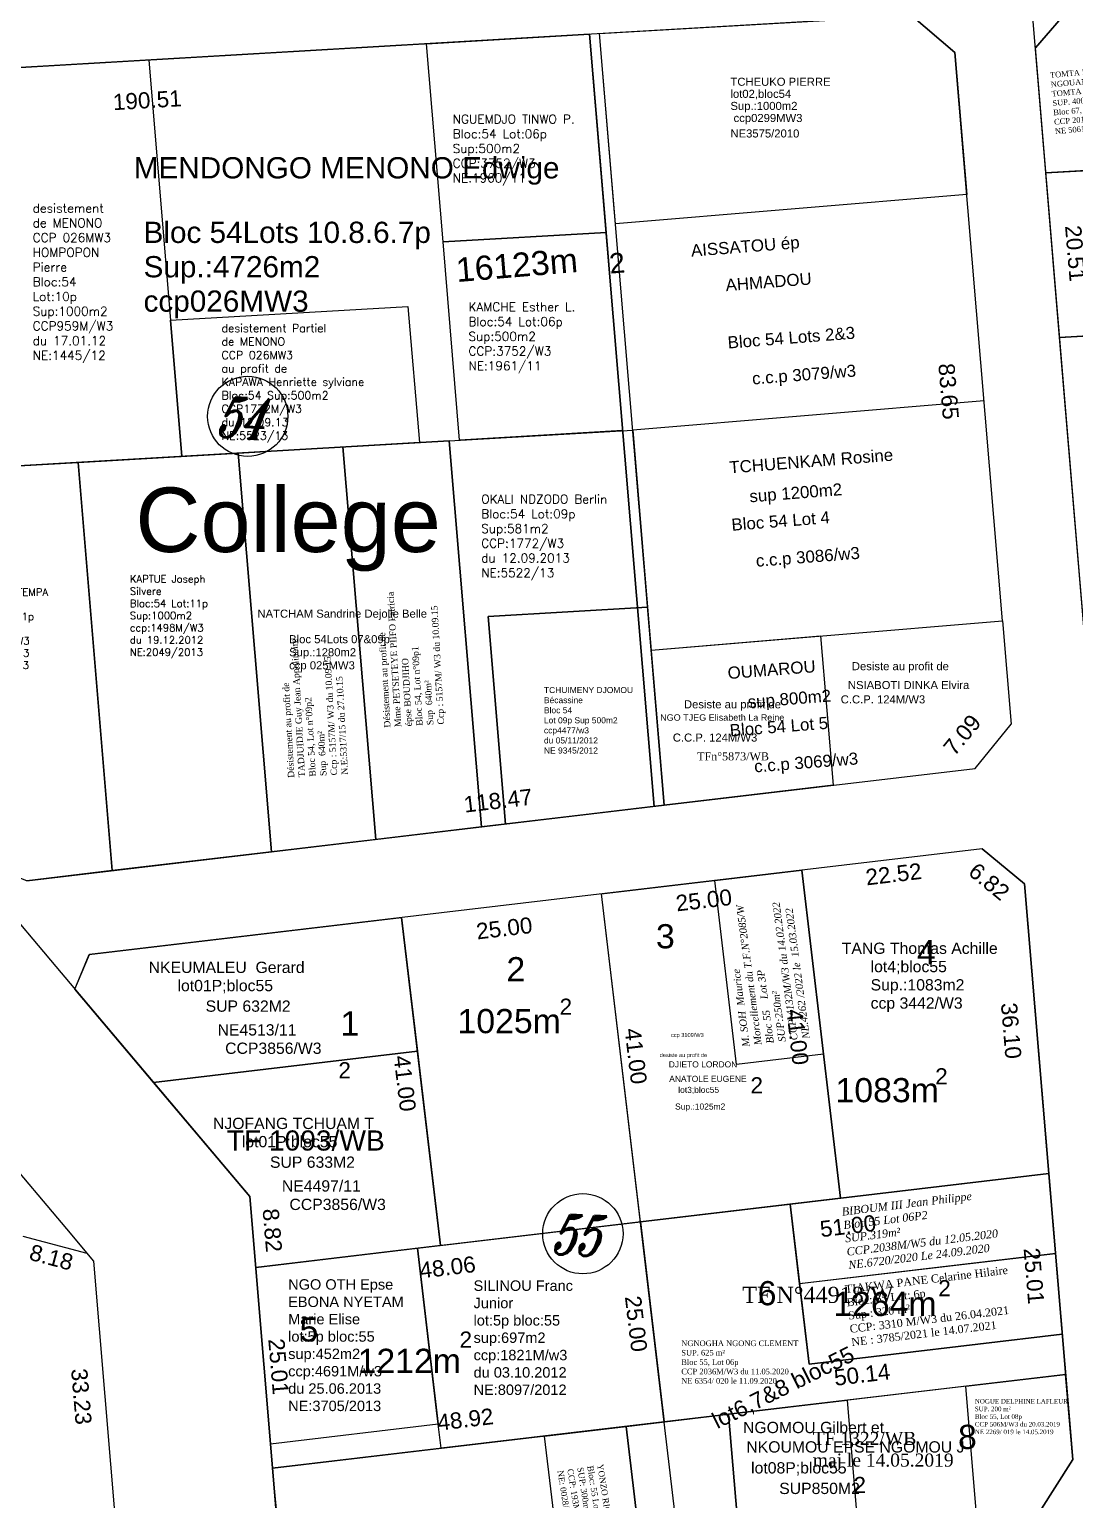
# Model space of a CAD drawing. Header units: millimetres. Extents: x 590121 to 927379, y 438565 to 1441738.
# Drawn here: x 924644.9 to 924774.6, y 1440700.8 to 1440883.3 of the extents above; entities that cross this region are included whole.
import ezdxf

# ---------------------------------------------------------------- set-up
doc = ezdxf.new("R2010")
doc.units = ezdxf.units.MM
doc.header["$LTSCALE"] = 10
doc.layers.add('end maj 26 02 2021', color=30, linetype='Continuous')
doc.layers.add('MAJ JUILLET 2021', color=7, linetype='Continuous')
doc.styles.add('FONT2', font='romant.shx', dxfattribs={"width": 0.7, "oblique": 18, "height": 3})
doc.styles.add('RomanS', font='romans.shx')
doc.styles.get("Standard").update_dxf_attribs({"font": 'arial.ttf'})
doc.styles.add('Times 1.0', font='times.ttf', dxfattribs={"width": 0.99, "height": 1})

msp = doc.modelspace()

# ---------------------------------------------------------------- linework, layer by layer
at = {"color": 150, "flags": 128}
msp.add_lwpolyline([(924740.75, 1440778.94), (924743.45, 1440756.1), (924732.66, 1440754.82), (924729.95, 1440777.66)], close=True, dxfattribs=at)
at = {"layer": 'end maj 26 02 2021', "color": 3, "linetype": 'ByBlock'}
msp.add_line((924777.07, 1440793.31), (924730.31, 1441351.99), dxfattribs=at)
at = {"layer": 'end maj 26 02 2021', "color": 7, "linetype": 'ByBlock'}
msp.add_line((924774.24, 1440886.2), (924769.73, 1440880.99), dxfattribs=at)
at = {"layer": 'end maj 26 02 2021', "color": 7, "linetype": 'ByBlock', "lineweight": 25}
for p, q in [((924754.35, 1440885.03), (924564.1, 1440873.9)), ((924759.75, 1440880.4), (924754.35, 1440885.03)), ((924776.65, 1440798.29), (924769.73, 1440880.99)), ((924765.65, 1440809.89), (924759.75, 1440880.4)), ((924644.59, 1440777.62), (924723.67, 1440786.98)), ((924763.11, 1440781.58), (924652.37, 1440768.47)), ((924768.38, 1440777.25), (924763.11, 1440781.58)), ((924745.57, 1440738.22), (924740.75, 1440778.94)), ((924774.36, 1440705.79), (924768.38, 1440777.25)), ((924640.68, 1440775.91), (924648.21, 1440766.97)), ((924726.86, 1440683.59), (924715.92, 1440776)), ((924695.92, 1440732.34), (924691.1, 1440773.06)), ((924650.58, 1440764.16), (924652.37, 1440768.47)), ((924648.21, 1440766.97), (924672.28, 1440738.42)), ((924650.58, 1440764.16), (924672.28, 1440738.42)), ((924641.27, 1440744.18), (924649.51, 1440734.4)), ((924771.39, 1440741.28), (924673.02, 1440729.63)), ((924678.33, 1440666.12), (924672.28, 1440738.42)), ((924672.28, 1440738.42), (924677.92, 1440671.1)), ((924644.12, 1440733.52), (924652.07, 1440731.41)), ((924649.51, 1440734.4), (924652.88, 1440730.4)), ((924652.07, 1440731.41), (924652.07, 1440731.41)), ((924652.07, 1440731.41), (924652.88, 1440730.4)), ((924652.88, 1440730.4), (924658.85, 1440659.11)), ((924652.88, 1440730.4), (924658.43, 1440664.09)), ((924773.48, 1440716.35), (924675.1, 1440704.7)), ((924770.19, 1440699.19), (924774.36, 1440705.79))]:
    msp.add_line(p, q, dxfattribs=at)
at = {"layer": 'end maj 26 02 2021', "linetype": 'ByBlock', "ltscale": 0.0014}
for p, q in [((924714.4, 1440882.7), (924639.5, 1440878.31)), ((924722.42, 1440786.84), (924714.4, 1440882.7)), ((924719.77, 1440833.58), (924763.36, 1440837.22)), ((924643.62, 1440829.11), (924696.99, 1440832.23)), ((924696.99, 1440832.23), (924701.01, 1440784.3)), ((924670.84, 1440830.7), (924598.09, 1440826.44)), ((924670.84, 1440830.7), (924674.98, 1440781.22)), ((924743.09, 1440808), (924744.64, 1440789.47)), ((924701.01, 1440784.3), (924723.67, 1440786.98)), ((924674.98, 1440781.22), (924701.01, 1440784.3)), ((924644.59, 1440777.62), (924674.98, 1440781.22)), ((924763.11, 1440781.58), (924768.38, 1440777.25)), ((924715.92, 1440776), (924740.75, 1440778.94)), ((924740.75, 1440778.94), (924745.57, 1440738.22)), ((924768.38, 1440777.25), (924771.39, 1440741.28)), ((924720.74, 1440735.28), (924715.92, 1440776)), ((924745.57, 1440738.22), (924720.74, 1440735.28)), ((924773.47, 1440716.34), (924731.67, 1440711.4)), ((924774.36, 1440705.79), (924773.48, 1440716.35)), ((924770.19, 1440699.19), (924774.36, 1440705.79))]:
    msp.add_line(p, q, dxfattribs=at)
at = {"layer": 'end maj 26 02 2021', "linetype": 'ByBlock'}
for p, q in [((924723.67, 1440786.98), (924715.65, 1440882.77)), ((924722.06, 1440806.24), (924765.65, 1440809.89)), ((924765.65, 1440809.89), (924766.72, 1440797.04)), ((924762.24, 1440791.55), (924766.72, 1440797.04)), ((924723.67, 1440786.98), (924762.24, 1440791.55))]:
    msp.add_line(p, q, dxfattribs=at)
at = {"layer": 'end maj 26 02 2021', "color": 7, "linetype": 'ByBlock', "ltscale": 14}
for p, q in [((924771.03, 1440865.47), (924811.45, 1440867.84)), ((924772.74, 1440845.04), (924993.35, 1440857.95))]:
    msp.add_line(p, q, dxfattribs=at)
at = {"layer": 'end maj 26 02 2021', "color": 150, "linetype": 'ByBlock', "lineweight": -3, "ltscale": 0.0014, "flags": 128}
for points in [[(924789.39, 1440887.08), (924791.11, 1440866.65), (924771.03, 1440865.47), (924769.73, 1440880.99), (924774.24, 1440886.2)], [(924811.45, 1440867.84), (924812.65, 1440847.37), (924772.74, 1440845.04), (924771.03, 1440865.47)], [(924812.65, 1440847.37), (924815.54, 1440797.86), (924782, 1440793.89), (924776.65, 1440798.29), (924772.74, 1440845.04)], [(924696.99, 1440832.23), (924701.01, 1440784.3), (924687.89, 1440782.75), (924683.81, 1440831.46)], [(924771.39, 1440741.28), (924772.22, 1440731.37), (924740.48, 1440727.61), (924739.31, 1440737.48)], [(924739.31, 1440737.48), (924741.66, 1440717.62), (924773.06, 1440721.33), (924773.48, 1440716.35), (924723.68, 1440710.46), (924720.74, 1440735.28)], [(924773.47, 1440716.35), (924774.36, 1440705.79), (924770.19, 1440699.19), (924762.65, 1440696.47), (924761.11, 1440714.89)], [(924746.36, 1440713.14), (924748.19, 1440691.27), (924733.79, 1440686.09), (924731.67, 1440711.4)], [(924731.67, 1440711.4), (924733.79, 1440686.08), (924722.28, 1440681.94), (924718.97, 1440709.9)]]:
    msp.add_lwpolyline(points, close=True, dxfattribs=at)
at = {"layer": 'end maj 26 02 2021', "linetype": 'ByBlock', "ltscale": 0.0014, "flags": 128}
for points in [[(924754.35, 1440885.03), (924759.75, 1440880.4), (924761.22, 1440862.8), (924717.63, 1440859.15), (924715.65, 1440882.77)], [(924714.4, 1440882.7), (924716.46, 1440858.09), (924696.24, 1440856.9), (924694.18, 1440881.51)], [(924716.46, 1440858.09), (924718.52, 1440833.49), (924698.3, 1440832.31), (924696.24, 1440856.9)], [(924670.84, 1440830.7), (924674.98, 1440781.22), (924655.2, 1440778.88), (924650.96, 1440829.54)], [(924650.96, 1440829.54), (924655.2, 1440778.88), (924644.59, 1440777.62), (924636.47, 1440780.84), (924634.89, 1440782.78), (924631.08, 1440828.32), (924643.62, 1440829.11)], [(924701.83, 1440810.42), (924721.61, 1440811.58), (924723.67, 1440786.98), (924703.99, 1440784.65)], [(924691.09, 1440773.05), (924693.06, 1440756.46), (924660.33, 1440752.59), (924650.58, 1440764.16), (924652.36, 1440768.47)], [(924720.74, 1440735.28), (924723.68, 1440710.45), (924695.99, 1440707.18), (924695.52, 1440711.15), (924693.06, 1440732)]]:
    msp.add_lwpolyline(points, close=True, dxfattribs=at)
at = {"layer": 'end maj 26 02 2021', "color": 6, "linetype": 'ByBlock', "ltscale": 0.0014, "flags": 128}
msp.add_lwpolyline([(924714.4, 1440882.7), (924722.42, 1440786.84), (924701.01, 1440784.3), (924696.99, 1440832.23), (924643.62, 1440829.11), (924639.5, 1440878.31)], close=True, dxfattribs=at)
at = {"layer": 'end maj 26 02 2021', "linetype": 'ByBlock', "ltscale": 0.0014, "flags": 128}
for points in [[(924659.73, 1440879.5), (924663.85, 1440830.29), (924643.62, 1440829.11), (924639.5, 1440878.31), (924659.73, 1440879.5)], [(924773.47, 1440716.34), (924774.35, 1440705.78)], [(924731.67, 1440711.4), (924733.79, 1440686.08)]]:
    msp.add_lwpolyline(points, dxfattribs=at)
at = {"layer": 'end maj 26 02 2021', "linetype": 'ByBlock', "flags": 128}
msp.add_lwpolyline([(924716.46, 1440858.09), (924718.52, 1440833.49), (924698.3, 1440832.31), (924696.24, 1440856.9)], close=True, dxfattribs=at)
at = {"layer": 'end maj 26 02 2021', "linetype": 'ByBlock', "lineweight": -3, "ltscale": 0.0014, "flags": 128}
for points in [[(924691.89, 1440848.9), (924693.31, 1440832.01), (924663.85, 1440830.29), (924662.44, 1440847.18)], [(924719.77, 1440833.56), (924721.61, 1440811.58), (924701.83, 1440810.42), (924703.99, 1440784.65), (924701.01, 1440784.3), (924696.99, 1440832.23)], [(924683.81, 1440831.46), (924687.89, 1440782.75), (924674.98, 1440781.22), (924670.84, 1440830.7)], [(924693.06, 1440732), (924695.64, 1440710.16), (924674.85, 1440707.7), (924673.02, 1440729.63)]]:
    msp.add_lwpolyline(points, close=True, dxfattribs=at)
at = {"layer": 'end maj 26 02 2021', "color": 3, "linetype": 'ByBlock', "lineweight": -3, "ltscale": 0.0014, "flags": 128}
for points in [[(924743.09, 1440808), (924744.64, 1440789.47), (924723.67, 1440786.98), (924722.06, 1440806.24)], [(924675.1, 1440704.7), (924723.68, 1440710.45), (924720.74, 1440735.28), (924771.39, 1440741.28), (924774.36, 1440705.79), (924770.19, 1440699.19), (924683.03, 1440667.81), (924678.41, 1440670.79)]]:
    msp.add_lwpolyline(points, close=True, dxfattribs=at)
at = {"layer": 'end maj 26 02 2021', "color": 3, "linetype": 'ByBlock', "ltscale": 0.0014, "flags": 128}
msp.add_lwpolyline([(924693.06, 1440756.46), (924695.91, 1440732.34), (924673.01, 1440729.63), (924672.28, 1440738.41), (924660.33, 1440752.59)], close=True, dxfattribs=at)
at = {"layer": 'end maj 26 02 2021', "linetype": 'ByBlock', "lineweight": -3, "ltscale": 0.0014, "flags": 128}
msp.add_lwpolyline([(924693.06, 1440756.46), (924695.91, 1440732.34)], dxfattribs=at)
at = {"layer": 'end maj 26 02 2021', "linetype": 'ByBlock', "flags": 128}
for points in [[(924726.86, 1440683.59), (924683.03, 1440667.81), (924677.92, 1440671.1), (924675.1, 1440704.7), (924723.68, 1440710.45), (924720.74, 1440735.28), (924771.39, 1440741.28)], [(924771.39, 1440741.28), (924774.36, 1440705.79), (924770.19, 1440699.19), (924733.79, 1440686.09)]]:
    msp.add_lwpolyline(points, dxfattribs=at)
at = {"layer": 'end maj 26 02 2021', "color": 150, "linetype": 'ByBlock', "lineweight": -3, "ltscale": 0.0014, "flags": 128}
msp.add_lwpolyline([(924746.36, 1440713.14), (924748.19, 1440691.27)], dxfattribs=at)
at = {"layer": 'end maj 26 02 2021', "color": 150}
msp.add_lwpolyline([(924718.97, 1440709.9), (924722.28, 1440681.94), (924712.45, 1440678.4), (924708.81, 1440708.69)], close=True, dxfattribs=at)
at = {"layer": 'end maj 26 02 2021', "color": 7, "linetype": 'ByBlock', "lineweight": 25}
for centre in [(924672.01, 1440835.26), (924713.59, 1440733.81)]:
    msp.add_circle(centre, 4.98, dxfattribs=at)
at = {"layer": 'MAJ JUILLET 2021', "flags": 128}
msp.add_lwpolyline([(924772.22, 1440731.37), (924773.06, 1440721.33), (924741.67, 1440717.62), (924740.48, 1440727.62)], close=True, dxfattribs=at)

# ---------------------------------------------------------------- texts
at = {"color": 7, "insert": (924733.42, 1440756.96), "char_height": 0.9, "width": 56.8375, "attachment_point": 1, "rotation": 97.5572}
msp.add_mtext('{\\fTimes New Roman|b0|i1|c0|p18;M. SOH  Maurice \\P\\C1;Morcellement du T.F.N°2085/W \\P\\C7;Bloc 55    Lot 3P\\PSUP:250m²\\PCCP:4132M/W3 du 14.02.2022\\PNE.4262 /2022 le  15.03.2022}', dxfattribs=at)
at = {"layer": 'end maj 26 02 2021', "color": 7, "linetype": 'ByBlock', "lineweight": 25}
for s, height, p in [('TCHEUKO PIERRE', 1, (924731.9, 1440876.29)), ('lot02,bloc54', 1, (924731.9, 1440874.79)), ('Sup.:1000m2', 1, (924731.9, 1440873.29)), (' ccp0299MW3', 1, (924731.9, 1440871.79)), ('NE3575/2010', 1, (924731.9, 1440869.87)), ('College', 8, (924658.08, 1440818.42)), ('NATCHAM Sandrine Dejolie Belle', 1, (924673.22, 1440810.27)), ('Bloc 54Lots 07&09p', 1, (924677.15, 1440807.1)), ('Sup.:1280m2', 1, (924677.15, 1440805.48)), ('ccp 025MW3', 1, (924677.15, 1440803.86)), ('3', 3, (924722.66, 1440769.23)), ('4', 3, (924755.04, 1440767.26)), ('2', 3, (924704.11, 1440765.14)), ('2', 2, (924710.7, 1440760.99)), ('1', 3, (924683.51, 1440758.41)), ('1025m', 3, (924698.04, 1440758.7)), ('2', 2, (924683.26, 1440753.1)), ('2', 2, (924734.38, 1440751.23)), ('1083m', 3, (924744.94, 1440750.13)), ('2', 2, (924757.3, 1440752.35)), ('6', 3, (924735.28, 1440724.93)), ('2', 2, (924757.68, 1440726.05)), ('1264m', 3, (924744.66, 1440723.6)), ('5', 3, (924678.44, 1440720.43)), ('2', 2, (924698.29, 1440719.67)), ('1212m', 3, (924685.65, 1440716.53)), ('8', 3, (924760.13, 1440707.09)), ('2', 2, (924747.16, 1440701.63))]:
    msp.add_text(s, height=height, dxfattribs=at).set_placement(p)
at = {"layer": 'end maj 26 02 2021', "color": 1, "linetype": 'ByBlock', "lineweight": 25}
for s, height, p in [('MENDONGO MENONO Edwige', 2.6378, (924657.87, 1440864.79)), ('Bloc 54Lots 10.8.6.7p', 2.6378, (924659.09, 1440856.78)), ('Sup.:4726m2', 2.6378, (924659.09, 1440852.51)), ('ccp026MW3', 2.638, (924659.09, 1440848.24))]:
    msp.add_text(s, height=height, dxfattribs=at).set_placement(p)
at = {"layer": 'end maj 26 02 2021', "linetype": 'ByBlock'}
for s, p in [('AISSATOU ép', (924727.06, 1440855.08)), ('AHMADOU', (924731.35, 1440850.79)), ('Bloc 54 Lots 2&3', (924731.61, 1440843.67)), ('c.c.p 3079/w3', (924734.64, 1440839.2)), ('TCHUENKAM Rosine', (924731.82, 1440828.17)), ('sup 1200m2', (924734.31, 1440824.58)), ('Bloc 54 Lot 4', (924732.08, 1440821.05)), ('c.c.p 3086/w3', (924735.11, 1440816.58)), ('OUMAROU', (924731.61, 1440802.65)), ('sup 800m2', (924734.1, 1440799.06)), ('Bloc 54 Lot 5', (924731.87, 1440795.53)), ('c.c.p 3069/w3', (924734.9, 1440791.06))]:
    msp.add_text(s, height=1.5, rotation=4.4839, dxfattribs=at).set_placement(p)
at = {"layer": 'end maj 26 02 2021', "color": 7, "linetype": 'ByBlock', "lineweight": 25}
for s, height, p in [('16123m', 3, (924697.97, 1440851.92)), ('2', 2.5, (924716.97, 1440852.97))]:
    msp.add_text(s, height=height, rotation=4.7917, dxfattribs=at).set_placement(p)
at = {"layer": 'end maj 26 02 2021', "color": 7, "linetype": 'ByBlock', "style": 'FONT2', "oblique": 18, "width": 0.7}
for s, p in [('54', (924667.84, 1440832.74)), ('55', (924709.42, 1440731.3))]:
    msp.add_text(s, height=5, rotation=357, dxfattribs=at).set_placement(p)
at = {"layer": 'end maj 26 02 2021', "color": 3, "linetype": 'ByBlock'}
for s, height, p in [('Desiste au profit de', 1, (924746.96, 1440803.75)), ('NSIABOTI DINKA Elvira', 1, (924746.47, 1440801.41)), ('C.C.P. 124M/W3', 1, (924745.58, 1440799.63)), ('Desiste au profit de', 1, (924726.13, 1440799.02)), ('NGO TJEG Elisabeth La Reine', 0.8, (924723.18, 1440797.48)), ('C.C.P. 124M/W3', 1, (924724.75, 1440794.89)), (' ccp 3109/W3', 0.5, (924724.32, 1440758.22)), ('desiste au profit de', 0.5, (924723.12, 1440755.73))]:
    msp.add_text(s, height=height, dxfattribs=at).set_placement(p)
at = {"layer": 'end maj 26 02 2021', "linetype": 'ByBlock', "ltscale": 0.0014}
for s, height, p in [('TANG Thomas Achille', 1.4, (924745.71, 1440768.54)), ('NKEUMALEU  Gerard', 1.4, (924659.72, 1440766.17)), ('lot4;bloc55', 1.4, (924749.29, 1440766.27)), ('lot01P;bloc55', 1.4, (924663.3, 1440763.91)), ('Sup.:1083m2', 1.4, (924749.29, 1440764)), ('SUP 632M2', 1.4, (924666.79, 1440761.36)), ('ccp 3442/W3', 1.4, (924749.29, 1440761.74)), ('NE4513/11', 1.4, (924668.27, 1440758.41)), ('CCP3856/W3', 1.4, (924669.21, 1440756.13)), ('DJIETO LORDON', 0.75, (924724.25, 1440754.45)), (' ANATOLE EUGENE', 0.75, (924724.01, 1440752.66)), ('lot3;bloc55', 0.75, (924725.42, 1440751.29)), ('Sup.:1025m2', 0.75, (924725.03, 1440749.22)), ('NJOFANG TCHUAM T', 1.4, (924667.7, 1440746.8)), ('lot01P;bloc55', 1.4, (924671.28, 1440744.54)), ('SUP 633M2', 1.4, (924674.77, 1440741.99)), ('NE4497/11', 1.4, (924676.25, 1440739.04)), ('CCP3856/W3', 1.4, (924677.19, 1440736.75)), ('NGOMOU Gilbert et', 1.4, (924733.46, 1440709.06)), ('NKOUMOU EPSE NGOMOU J', 1.4, (924733.87, 1440706.65)), ('lot08P;bloc55', 1.4, (924734.46, 1440704.05)), ('SUP850M2', 1.4, (924737.95, 1440701.5))]:
    msp.add_text(s, height=height, dxfattribs=at).set_placement(p)
at = {"layer": 'end maj 26 02 2021', "color": 7, "linetype": 'ByBlock'}
msp.add_text('lot6,7&8 bloc55', height=2, rotation=26.5441, dxfattribs=at).set_placement((924730.26, 1440709.55))
at = {"layer": 'end maj 26 02 2021', "color": 150, "linetype": 'ByBlock', "lineweight": -3, "ltscale": 0.0014, "attachment_point": 1, "style": 'Times 1.0'}
for s, insert, char_height, width, rotation in [('{\\C256;TOMTA NGOUANA PAVEL et YAMENI \\PNGOUANA LORICK r/p NOUBISSIE\\PTOMTA épse POM ELIE CLAUDILE\\PSUP. 400 m²\\PBloc 67, Lot 01p\\PCCP 2014M/W3 du 29.04.2020\\PNE 5061/ 020 le 10.07.2020}', (924771.51, 1440877.96), 0.7, 31.1958, 5.0179), ('{\\fTimes New Roman|b0|i1|c0|p18;\\C7;BIBOUM III Jean Philippe \\PBloc 55 Lot 06P2\\PSUP.319m²\\PCCP.2038M/W5 du 12.05.2020\\PNE.6720/2020 Le 24.09.2020}', (924745.65, 1440737.03), 1, 52.7075, 6.9838)]:
    msp.add_mtext(s, dxfattribs=dict(at, insert=insert, char_height=char_height, width=width, rotation=rotation))
at = {"layer": 'end maj 26 02 2021', "color": 7, "linetype": 'ByBlock', "lineweight": 25, "char_height": 2, "attachment_point": 5}
for s, insert, rotation in [('\\A1;190.51', (924659.55, 1440874.49), 3.3499), ('\\A1;83.65', (924758.96, 1440838.36), 274.784), ('\\A1;7.09', (924760.65, 1440795.72), 50.7669), ('\\A1;118.47', (924703.06, 1440787.55), 6.7512), ('\\A1;22.52', (924752.15, 1440778.43), 6.7512), ('\\A1;6.82', (924763.99, 1440777.51), 320.5642), ('\\A1;25.00', (924728.6, 1440775.2), 6.7512), ('\\A1;25.00', (924703.84, 1440771.72), 6.7512), ('\\A1;36.10', (924766.72, 1440759), 274.784), ('\\A1;41.00', (924740.21, 1440758.23), 276.7512), ('\\A1;41.00', (924720.15, 1440755.85), 276.7512), ('\\A1;41.00', (924691.5, 1440752.46), 276.7512), ('\\A1;8.82', (924675.06, 1440734.23), 274.784), ('\\A1;51.00', (924746.48, 1440734.76), 6.7512), ('\\A1;8.18', (924647.65, 1440730.87), 345.1057), ('\\A1;25.01', (924769.54, 1440728.57), 274.784), ('\\A1;48.06', (924696.8, 1440729.64), 6.7512), ('\\A1;25.00', (924720.19, 1440722.63), 276.7512), ('\\A1;25.01', (924675.83, 1440717.32), 274.784), ('\\A1;33.23', (924651.37, 1440713.6), 274.784), ('\\A1;50.14', (924748.23, 1440716.32), 6.7512), ('\\A1;48.92', (924699.02, 1440710.76), 6.7512)]:
    msp.add_mtext(s, dxfattribs=dict(at, insert=insert, rotation=rotation))
at = {"layer": 'end maj 26 02 2021', "linetype": 'ByBlock', "attachment_point": 1, "style": 'RomanS'}
for s, insert, char_height, width in [('NGUEMDJO TINWO P.\\PBloc:54 Lot:06p\\PSup:500m2\\PCCP:3752/W3\\PNE:1960/11', (924697.44, 1440872.7), 1.096, 106.2562), ('{\\C1;desistement\\Pde MENONO\\PCCP 026MW3\\P}HOMPOPON\\PPierre\\PBloc:54 \\PLot:10p\\PSup:1000m2\\PCCP959M/W3\\Pdu 17.01.12\\PNE:1445/12', (924645.33, 1440861.64), 1.096, 106.26), ('KAMCHE Esther L.\\PBloc:54 Lot:06p\\PSup:500m2\\PCCP:3752/W3\\PNE:1961/11', (924699.4, 1440849.39), 1.096, 106.2562), ('KAMCHE Esther L.\\PBloc:54 Lot:06p\\PSup:500m2\\PCCP:3752/W3\\PNE:1961/11', (924699.4, 1440849.39), 1.096, 106.2562), ('{\\C1;desistement Partiel \\Pde MENONO\\PCCP 026MW3\\Pau profit de\\P}KAPAWA Henriette sylviane\\PBloc:54 Sup:500m2\\PCCP1772M/W3\\Pdu 12.09.13\\PNE:5523/13', (924668.76, 1440846.7), 1, 34.1442), ('OKALI NDZODO Berlin\\PBloc:54 Lot:09p\\PSup:581m2\\PCCP:1772/W3\\Pdu 12.09.2013\\PNE:5522/13', (924700.98, 1440825.53), 1.096, 106.2563), ('KAPTUE Joseph \\PSilvere\\PBloc:54 Lot:11p\\PSup:1000m2\\Pccp:1498M/W3\\Pdu 19.12.2012\\PNE:2049/2013', (924657.39, 1440815.53), 0.9085, 88.08), ('NGOUAKA TAFEMPA\\PPéguy\\PBloc:54 Lot:11p\\PSup:1000m2\\Pccp:1619M/W3\\Pdu 09.04.2013\\PNE:2050/2013', (924635.8, 1440813.91), 0.9085, 88.08)]:
    msp.add_mtext(s, dxfattribs=dict(at, insert=insert, char_height=char_height, width=width))
at = {"layer": 'end maj 26 02 2021', "color": 7, "linetype": 'ByBlock', "insert": (924774.68, 1440855.49), "char_height": 2, "attachment_point": 5, "rotation": 274.784}
msp.add_mtext('\\A1;20.51', dxfattribs=at)
at = {"layer": 'end maj 26 02 2021', "linetype": 'ByBlock', "char_height": 0.8, "width": 18.624, "attachment_point": 1, "rotation": 93.2641}
for s, insert in [('{\\fTimes New Roman|b0|i0|c0|p18;\\C1;Désistement au profit de\\P\\C150;Mme PETSETEYE PIIFO Patricia\\Pépse BOUDJIHO\\PBloc 54, Lot n°09p1\\PSup  640m²\\PCcp : 5157M/ W3 du 10.09.15}', (924688.93, 1440796.6)), ('{\\fTimes New Roman|b0|i0|c0|p18;\\C1;Désistement au profit de\\P\\C150;TADJUIDJE Guy Jean Appolinaire\\PBloc 54, Lot n°09p2\\PSup  640m²\\PCcp : 5157M/ W3 du 10.09.15\\PN.E:5317/15 du 27.10.15}', (924677, 1440790.37))]:
    msp.add_mtext(s, dxfattribs=dict(at, insert=insert))
at = {"layer": 'end maj 26 02 2021', "linetype": 'ByBlock', "ltscale": 0.0014, "insert": (924708.76, 1440801.66), "char_height": 0.75, "attachment_point": 1}
msp.add_mtext('TCHUIMENY DJOMOU\\PBécassine\\PBloc 54\\PLot 09p Sup 500m2\\Pccp4477/w3 \\Pdu 05/11/2012 \\PNE 9345/2012              ', dxfattribs=at)
at = {"layer": 'end maj 26 02 2021', "color": 150, "linetype": 'ByBlock', "lineweight": -3, "ltscale": 0.0014, "attachment_point": 1, "style": 'Times 1.0'}
for s, insert, char_height, width in [('{\\C1;TFn°5873/WB}', (924727.77, 1440793.56), 1, 11.2876), ('{\\C256;NGNOGHA NGONG CLEMENT\\PSUP. 625 m²\\PBloc 55, Lot 06p\\PCCP 2036M/W3 du 11.05.2020\\PNE 6354/ 020 le 11.09.2020}', (924725.8, 1440720.56), 0.7, 21.3566), ('{\\C256;NOGUE DELPHINE LAFLEUR\\P\\fTimes New Roman|b0|i0|c186|p18;SUP. 200 m²\\PBloc \\fTimes New Roman|b0|i0|c0|p18;55\\fTimes New Roman|b0|i0|c186|p18;, Lot 0\\fTimes New Roman|b0|i0|c0|p18;8\\fTimes New Roman|b0|i0|c186|p18;p\\PCCP 5\\fTimes New Roman|b0|i0|c0|p18;06\\fTimes New Roman|b0|i0|c186|p18;M/W3 du \\fTimes New Roman|b0|i0|c0|p18;20\\fTimes New Roman|b0|i0|c186|p18;.0\\fTimes New Roman|b0|i0|c0|p18;3\\fTimes New Roman|b0|i0|c186|p18;.2019\\PNE \\fTimes New Roman|b0|i0|c0|p18;2269\\fTimes New Roman|b0|i0|c186|p18;/ 019 le 14.05.2019}', (924762.22, 1440713.3), 0.56976, 21.3334), ('{\\C1;TF 1322/WB\\Pmaj le 14.05.2019}', (924742.11, 1440709.22), 1.6184, 60.5962)]:
    msp.add_mtext(s, dxfattribs=dict(at, insert=insert, char_height=char_height, width=width))
at = {"layer": 'end maj 26 02 2021', "linetype": 'ByBlock', "ltscale": 0.0014, "insert": (924669.41, 1440746.63), "char_height": 2.5, "width": 37.3329, "attachment_point": 1}
msp.add_mtext('{\\C1;TF 1093/WB}', dxfattribs=at)
at = {"layer": 'end maj 26 02 2021', "color": 0, "linetype": 'ByBlock', "char_height": 1.2918, "attachment_point": 1}
for s, insert, width in [('NGO OTH Epse\\PEBONA NYETAM \\PMarie Elise\\Plot:5p bloc:55\\Psup:452m2\\Pccp:4691M/w3\\Pdu 25.06.2013\\PNE:3705/2013', (924677.03, 1440728.16), 20.4375), ('SILINOU Franc\\PJunior \\Plot:5p bloc:55\\Psup:697m2\\Pccp:1821M/w3\\Pdu 03.10.2012\\PNE:8097/2012', (924700.03, 1440728.01), 20.4104)]:
    msp.add_mtext(s, dxfattribs=dict(at, insert=insert, width=width))
at = {"layer": 'end maj 26 02 2021', "color": 1, "linetype": 'ByBlock', "lineweight": -3, "ltscale": 0.0014, "insert": (924733.37, 1440727.22), "char_height": 2, "width": 21.0845, "attachment_point": 1, "style": 'Times 1.0'}
msp.add_mtext('TF N°44918/W', dxfattribs=at)
at = {"layer": 'end maj 26 02 2021', "insert": (924716.1, 1440705.27), "char_height": 0.7488, "attachment_point": 1, "rotation": 278.9874}
msp.add_mtext_dynamic_manual_height_columns('{\\fTimes New Roman|b0|i0|c0|p18;YONZO RIGOBERT\\PBloc: 55 Lot 7p\\PSUP: 300m²\\PCCP: 193M/W3 du 02/10/017\\PNE: 0028/018 le 04/01/018}', width=73.2943, gutter_width=12.5, heights=[17.13], dxfattribs=at)
at = {"layer": 'MAJ JUILLET 2021', "color": 0, "insert": (924746.05, 1440727.41), "char_height": 0.9419, "attachment_point": 1, "rotation": 6.7999}
msp.add_mtext('{\\fTimes New Roman|b0|i0|c0|p18;\\H1.053x;TIAKWA PANE Celarine Hilaire  \\PBloc: 55 Lot: 6p\\PSup : 320 m²\\PCCP: 3310 M/W3 du 26.04.2021\\PNE : 3785/2021 le 14.07.2021}', dxfattribs=at)

doc.saveas('drawing.dxf')
